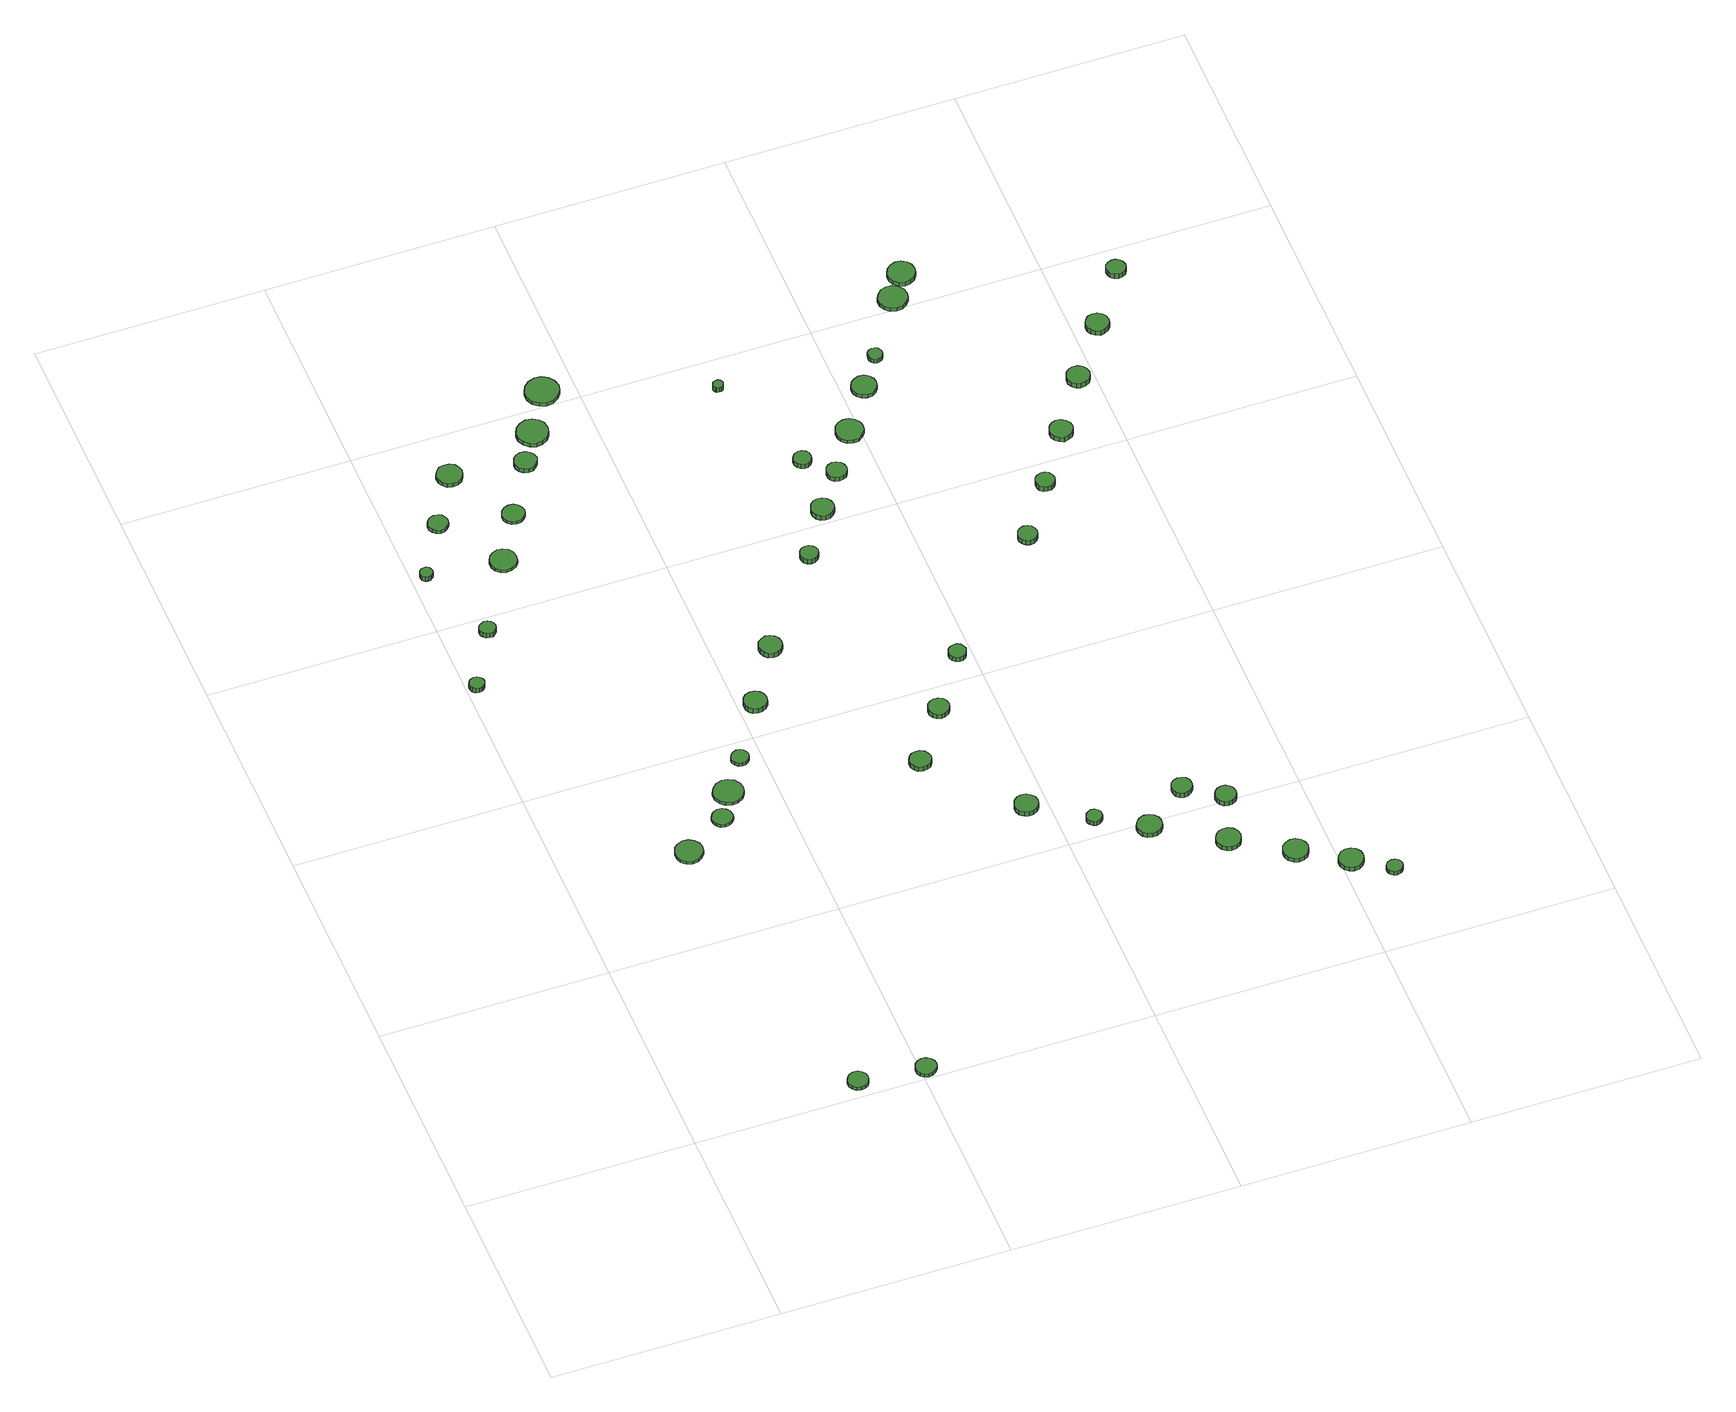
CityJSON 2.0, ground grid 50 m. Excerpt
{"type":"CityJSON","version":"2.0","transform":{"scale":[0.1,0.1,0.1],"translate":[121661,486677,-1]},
"CityObjects":{
"tree1":{"type":"SolitaryVegetationObject","attributes":{"function":"something"},"geometry":[{"type":"MultiSurface","lod":"1","boundaries":[[[0,1,2,3,4,5,6,7,8,9,10,11,12,13,14]],[[15,16,17,18,19,20,21,22,23,24,25,26,27,28,29]],[[0,29,28,1]],[[1,28,27,2]],[[2,27,26,3]],[[3,26,25,4]],[[4,25,24,5]],[[5,24,23,6]],[[6,23,22,7]],[[7,22,21,8]],[[8,21,20,9]],[[9,20,19,10]],[[10,19,18,11]],[[11,18,17,12]],[[12,17,16,13]],[[13,16,15,14]],[[14,15,29,0]]]}]},
"tree2":{"type":"SolitaryVegetationObject","attributes":{"function":"something"},"geometry":[{"type":"MultiSurface","lod":"1","boundaries":[[[30,31,32,33,34,35,36,37,38,39,40,41,42,43,44]],[[45,46,47,48,49,50,51,52,53,54,55,56,57,58,59]],[[30,59,58,31]],[[31,58,57,32]],[[32,57,56,33]],[[33,56,55,34]],[[34,55,54,35]],[[35,54,53,36]],[[36,53,52,37]],[[37,52,51,38]],[[38,51,50,39]],[[39,50,49,40]],[[40,49,48,41]],[[41,48,47,42]],[[42,47,46,43]],[[43,46,45,44]],[[44,45,59,30]]]}]},
"tree3":{"type":"SolitaryVegetationObject","attributes":{"function":"something"},"geometry":[{"type":"MultiSurface","lod":"1","boundaries":[[[60,61,62,63,64,65,66,67,68,69,70,71,72,73,74]],[[75,76,77,78,79,80,81,82,83,84,85,86,87,88,89]],[[60,89,88,61]],[[61,88,87,62]],[[62,87,86,63]],[[63,86,85,64]],[[64,85,84,65]],[[65,84,83,66]],[[66,83,82,67]],[[67,82,81,68]],[[68,81,80,69]],[[69,80,79,70]],[[70,79,78,71]],[[71,78,77,72]],[[72,77,76,73]],[[73,76,75,74]],[[74,75,89,60]]]}]},
"tree4":{"type":"SolitaryVegetationObject","attributes":{"function":"something"},"geometry":[{"type":"MultiSurface","lod":"1","boundaries":[[[90,91,92,93,94,95,96,97,98,99,100,101,102,103,104]],[[105,106,107,108,109,110,111,112,113,114,115,116,117,118,119]],[[90,119,118,91]],[[91,118,117,92]],[[92,117,116,93]],[[93,116,115,94]],[[94,115,114,95]],[[95,114,113,96]],[[96,113,112,97]],[[97,112,111,98]],[[98,111,110,99]],[[99,110,109,100]],[[100,109,108,101]],[[101,108,107,102]],[[102,107,106,103]],[[103,106,105,104]],[[104,105,119,90]]]}]},
"tree5":{"type":"SolitaryVegetationObject","attributes":{"function":"something"},"geometry":[{"type":"MultiSurface","lod":"1","boundaries":[[[120,121,122,123,124,125,126,127,128,129,130,131,132,133,134]],[[135,136,137,138,139,140,141,142,143,144,145,146,147,148,149]],[[120,149,148,121]],[[121,148,147,122]],[[122,147,146,123]],[[123,146,145,124]],[[124,145,144,125]],[[125,144,143,126]],[[126,143,142,127]],[[127,142,141,128]],[[128,141,140,129]],[[129,140,139,130]],[[130,139,138,131]],[[131,138,137,132]],[[132,137,136,133]],[[133,136,135,134]],[[134,135,149,120]]]}]},
"tree6":{"type":"SolitaryVegetationObject","attributes":{"function":"something"},"geometry":[{"type":"MultiSurface","lod":"1","boundaries":[[[150,151,152,153,154,155,156,157,158,159,160,161,162,163,164]],[[165,166,167,168,169,170,171,172,173,174,175,176,177,178,179]],[[150,179,178,151]],[[151,178,177,152]],[[152,177,176,153]],[[153,176,175,154]],[[154,175,174,155]],[[155,174,173,156]],[[156,173,172,157]],[[157,172,171,158]],[[158,171,170,159]],[[159,170,169,160]],[[160,169,168,161]],[[161,168,167,162]],[[162,167,166,163]],[[163,166,165,164]],[[164,165,179,150]]]}]},
"tree7":{"type":"SolitaryVegetationObject","attributes":{"function":"something"},"geometry":[{"type":"MultiSurface","lod":"1","boundaries":[[[180,181,182,183,184,185,186,187,188,189,190,191,192,193,194]],[[195,196,197,198,199,200,201,202,203,204,205,206,207,208,209]],[[180,209,208,181]],[[181,208,207,182]],[[182,207,206,183]],[[183,206,205,184]],[[184,205,204,185]],[[185,204,203,186]],[[186,203,202,187]],[[187,202,201,188]],[[188,201,200,189]],[[189,200,199,190]],[[190,199,198,191]],[[191,198,197,192]],[[192,197,196,193]],[[193,196,195,194]],[[194,195,209,180]]]}]},
"tree8":{"type":"SolitaryVegetationObject","attributes":{"function":"something"},"geometry":[{"type":"MultiSurface","lod":"1","boundaries":[[[210,211,212,213,214,215,216,217,218,219,220,221,222,223,224]],[[225,226,227,228,229,230,231,232,233,234,235,236,237,238,239]],[[210,239,238,211]],[[211,238,237,212]],[[212,237,236,213]],[[213,236,235,214]],[[214,235,234,215]],[[215,234,233,216]],[[216,233,232,217]],[[217,232,231,218]],[[218,231,230,219]],[[219,230,229,220]],[[220,229,228,221]],[[221,228,227,222]],[[222,227,226,223]],[[223,226,225,224]],[[224,225,239,210]]]}]},
"tree9":{"type":"SolitaryVegetationObject","attributes":{"function":"something"},"geometry":[{"type":"MultiSurface","lod":"1","boundaries":[[[240,241,242,243,244,245,246,247,248,249,250,251,252,253,254]],[[255,256,257,258,259,260,261,262,263,264,265,266,267,268,269]],[[240,269,268,241]],[[241,268,267,242]],[[242,267,266,243]],[[243,266,265,244]],[[244,265,264,245]],[[245,264,263,246]],[[246,263,262,247]],[[247,262,261,248]],[[248,261,260,249]],[[249,260,259,250]],[[250,259,258,251]],[[251,258,257,252]],[[252,257,256,253]],[[253,256,255,254]],[[254,255,269,240]]]}]},
"tree10":{"type":"SolitaryVegetationObject","attributes":{"function":"something"},"geometry":[{"type":"MultiSurface","lod":"1","boundaries":[[[270,271,272,273,274,275,276,277,278,279,280,281,282,283,284]],[[285,286,287,288,289,290,291,292,293,294,295,296,297,298,299]],[[270,299,298,271]],[[271,298,297,272]],[[272,297,296,273]],[[273,296,295,274]],[[274,295,294,275]],[[275,294,293,276]],[[276,293,292,277]],[[277,292,291,278]],[[278,291,290,279]],[[279,290,289,280]],[[280,289,288,281]],[[281,288,287,282]],[[282,287,286,283]],[[283,286,285,284]],[[284,285,299,270]]]}]},
"tree11":{"type":"SolitaryVegetationObject","attributes":{"function":"something"},"geometry":[{"type":"MultiSurface","lod":"1","boundaries":[[[300,301,302,303,304,305,306,307,308,309,310,311,312,313,314]],[[315,316,317,318,319,320,321,322,323,324,325,326,327,328,329]],[[300,329,328,301]],[[301,328,327,302]],[[302,327,326,303]],[[303,326,325,304]],[[304,325,324,305]],[[305,324,323,306]],[[306,323,322,307]],[[307,322,321,308]],[[308,321,320,309]],[[309,320,319,310]],[[310,319,318,311]],[[311,318,317,312]],[[312,317,316,313]],[[313,316,315,314]],[[314,315,329,300]]]}]},
"tree12":{"type":"SolitaryVegetationObject","attributes":{"function":"something"},"geometry":[{"type":"MultiSurface","lod":"1","boundaries":[[[330,331,332,333,334,335,336,337,338,339,340,341,342,343,344]],[[345,346,347,348,349,350,351,352,353,354,355,356,357,358,359]],[[330,359,358,331]],[[331,358,357,332]],[[332,357,356,333]],[[333,356,355,334]],[[334,355,354,335]],[[335,354,353,336]],[[336,353,352,337]],[[337,352,351,338]],[[338,351,350,339]],[[339,350,349,340]],[[340,349,348,341]],[[341,348,347,342]],[[342,347,346,343]],[[343,346,345,344]],[[344,345,359,330]]]}]},
"tree13":{"type":"SolitaryVegetationObject","attributes":{"function":"something"},"geometry":[{"type":"MultiSurface","lod":"1","boundaries":[[[360,361,362,363,364,365,366,367,368,369,370,371,372,373,374]],[[375,376,377,378,379,380,381,382,383,384,385,386,387,388,389]],[[360,389,388,361]],[[361,388,387,362]],[[362,387,386,363]],[[363,386,385,364]],[[364,385,384,365]],[[365,384,383,366]],[[366,383,382,367]],[[367,382,381,368]],[[368,381,380,369]],[[369,380,379,370]],[[370,379,378,371]],[[371,378,377,372]],[[372,377,376,373]],[[373,376,375,374]],[[374,375,389,360]]]}]},
"tree14":{"type":"SolitaryVegetationObject","attributes":{"function":"something"},"geometry":[{"type":"MultiSurface","lod":"1","boundaries":[[[390,391,392,393,394,395,396,397,398,399,400,401,402,403,404]],[[405,406,407,408,409,410,411,412,413,414,415,416,417,418,419]],[[390,419,418,391]],[[391,418,417,392]],[[392,417,416,393]],[[393,416,415,394]],[[394,415,414,395]],[[395,414,413,396]],[[396,413,412,397]],[[397,412,411,398]],[[398,411,410,399]],[[399,410,409,400]],[[400,409,408,401]],[[401,408,407,402]],[[402,407,406,403]],[[403,406,405,404]],[[404,405,419,390]]]}]},
"tree15":{"type":"SolitaryVegetationObject","attributes":{"function":"something"},"geometry":[{"type":"MultiSurface","lod":"1","boundaries":[[[420,421,422,423,424,425,426,427,428,429,430,431,432,433,434]],[[435,436,437,438,439,440,441,442,443,444,445,446,447,448,449]],[[420,449,448,421]],[[421,448,447,422]],[[422,447,446,423]],[[423,446,445,424]],[[424,445,444,425]],[[425,444,443,426]],[[426,443,442,427]],[[427,442,441,428]],[[428,441,440,429]],[[429,440,439,430]],[[430,439,438,431]],[[431,438,437,432]],[[432,437,436,433]],[[433,436,435,434]],[[434,435,449,420]]]}]},
"tree16":{"type":"SolitaryVegetationObject","attributes":{"function":"something"},"geometry":[{"type":"MultiSurface","lod":"1","boundaries":[[[450,451,452,453,454,455,456,457,458,459,460,461,462,463,464]],[[465,466,467,468,469,470,471,472,473,474,475,476,477,478,479]],[[450,479,478,451]],[[451,478,477,452]],[[452,477,476,453]],[[453,476,475,454]],[[454,475,474,455]],[[455,474,473,456]],[[456,473,472,457]],[[457,472,471,458]],[[458,471,470,459]],[[459,470,469,460]],[[460,469,468,461]],[[461,468,467,462]],[[462,467,466,463]],[[463,466,465,464]],[[464,465,479,450]]]}]},
"tree17":{"type":"SolitaryVegetationObject","attributes":{"function":"something"},"geometry":[{"type":"MultiSurface","lod":"1","boundaries":[[[480,481,482,483,484,485,486,487,488,489,490,491,492,493,494]],[[495,496,497,498,499,500,501,502,503,504,505,506,507,508,509]],[[480,509,508,481]],[[481,508,507,482]],[[482,507,506,483]],[[483,506,505,484]],[[484,505,504,485]],[[485,504,503,486]],[[486,503,502,487]],[[487,502,501,488]],[[488,501,500,489]],[[489,500,499,490]],[[490,499,498,491]],[[491,498,497,492]],[[492,497,496,493]],[[493,496,495,494]],[[494,495,509,480]]]}]},
"tree18":{"type":"SolitaryVegetationObject","attributes":{"function":"something"},"geometry":[{"type":"MultiSurface","lod":"1","boundaries":[[[510,511,512,513,514,515,516,517,518,519,520,521,522,523,524]],[[525,526,527,528,529,530,531,532,533,534,535,536,537,538,539]],[[510,539,538,511]],[[511,538,537,512]],[[512,537,536,513]],[[513,536,535,514]],[[514,535,534,515]],[[515,534,533,516]],[[516,533,532,517]],[[517,532,531,518]],[[518,531,530,519]],[[519,530,529,520]],[[520,529,528,521]],[[521,528,527,522]],[[522,527,526,523]],[[523,526,525,524]],[[524,525,539,510]]]}]},
"tree19":{"type":"SolitaryVegetationObject","attributes":{"function":"something"},"geometry":[{"type":"MultiSurface","lod":"1","boundaries":[[[540,541,542,543,544,545,546,547,548,549,550,551,552,553,554]],[[555,556,557,558,559,560,561,562,563,564,565,566,567,568,569]],[[540,569,568,541]],[[541,568,567,542]],[[542,567,566,543]],[[543,566,565,544]],[[544,565,564,545]],[[545,564,563,546]],[[546,563,562,547]],[[547,562,561,548]],[[548,561,560,549]],[[549,560,559,550]],[[550,559,558,551]],[[551,558,557,552]],[[552,557,556,553]],[[553,556,555,554]],[[554,555,569,540]]]}]},
"tree20":{"type":"SolitaryVegetationObject","attributes":{"function":"something"},"geometry":[{"type":"MultiSurface","lod":"1","boundaries":[[[570,571,572,573,574,575,576,577,578,579,580,581,582,583,584]],[[585,586,587,588,589,590,591,592,593,594,595,596,597,598,599]],[[570,599,598,571]],[[571,598,597,572]],[[572,597,596,573]],[[573,596,595,574]],[[574,595,594,575]],[[575,594,593,576]],[[576,593,592,577]],[[577,592,591,578]],[[578,591,590,579]],[[579,590,589,580]],[[580,589,588,581]],[[581,588,587,582]],[[582,587,586,583]],[[583,586,585,584]],[[584,585,599,570]]]}]},
"tree21":{"type":"SolitaryVegetationObject","attributes":{"function":"something"},"geometry":[{"type":"MultiSurface","lod":"1","boundaries":[[[600,601,602,603,604,605,606,607,608,609,610,611,612,613,614]],[[615,616,617,618,619,620,621,622,623,624,625,626,627,628,629]],[[600,629,628,601]],[[601,628,627,602]],[[602,627,626,603]],[[603,626,625,604]],[[604,625,624,605]],[[605,624,623,606]],[[606,623,622,607]],[[607,622,621,608]],[[608,621,620,609]],[[609,620,619,610]],[[610,619,618,611]],[[611,618,617,612]],[[612,617,616,613]],[[613,616,615,614]],[[614,615,629,600]]]}]},
"tree22":{"type":"SolitaryVegetationObject","attributes":{"function":"something"},"geometry":[{"type":"MultiSurface","lod":"1","boundaries":[[[630,631,632,633,634,635,636,637,638,639,640,641,642,643,644]],[[645,646,647,648,649,650,651,652,653,654,655,656,657,658,659]],[[630,659,658,631]],[[631,658,657,632]],[[632,657,656,633]],[[633,656,655,634]],[[634,655,654,635]],[[635,654,653,636]],[[636,653,652,637]],[[637,652,651,638]],[[638,651,650,639]],[[639,650,649,640]],[[640,649,648,641]],[[641,648,647,642]],[[642,647,646,643]],[[643,646,645,644]],[[644,645,659,630]]]}]},
"tree23":{"type":"SolitaryVegetationObject","attributes":{"function":"something"},"geometry":[{"type":"MultiSurface","lod":"1","boundaries":[[[660,661,662,663,664,665,666,667,668,669,670,671,672,673,674]],[[675,676,677,678,679,680,681,682,683,684,685,686,687,688,689]],[[660,689,688,661]],[[661,688,687,662]],[[662,687,686,663]],[[663,686,685,664]],[[664,685,684,665]],[[665,684,683,666]],[[666,683,682,667]],[[667,682,681,668]],[[668,681,680,669]],[[669,680,679,670]],[[670,679,678,671]],[[671,678,677,672]],[[672,677,676,673]],[[673,676,675,674]],[[674,675,689,660]]]}]},
"tree24":{"type":"SolitaryVegetationObject","attributes":{"function":"something"},"geometry":[{"type":"MultiSurface","lod":"1","boundaries":[[[690,691,692,693,694,695,696,697,698,699,700,701,702,703,704]],[[705,706,707,708,709,710,711,712,713,714,715,716,717,718,719]],[[690,719,718,691]],[[691,718,717,692]],[[692,717,716,693]],[[693,716,715,694]],[[694,715,714,695]],[[695,714,713,696]],[[696,713,712,697]],[[697,712,711,698]],[[698,711,710,699]],[[699,710,709,700]],[[700,709,708,701]],[[701,708,707,702]],[[702,707,706,703]],[[703,706,705,704]],[[704,705,719,690]]]}]},
"tree25":{"type":"SolitaryVegetationObject","attributes":{"function":"something"},"geometry":[{"type":"MultiSurface","lod":"1","boundaries":[[[720,721,722,723,724,725,726,727,728,729,730,731,732,733,734]],[[735,736,737,738,739,740,741,742,743,744,745,746,747,748,749]],[[720,749,748,721]],[[721,748,747,722]],[[722,747,746,723]],[[723,746,745,724]],[[724,745,744,725]],[[725,744,743,726]],[[726,743,742,727]],[[727,742,741,728]],[[728,741,740,729]],[[729,740,739,730]],[[730,739,738,731]],[[731,738,737,732]],[[732,737,736,733]],[[733,736,735,734]],[[734,735,749,720]]]}]},
"tree26":{"type":"SolitaryVegetationObject","attributes":{"function":"something"},"geometry":[{"type":"MultiSurface","lod":"1","boundaries":[[[750,751,752,753,754,755,756,757,758,759,760,761,762,763,764]],[[765,766,767,768,769,770,771,772,773,774,775,776,777,778,779]],[[750,779,778,751]],[[751,778,777,752]],[[752,777,776,753]],[[753,776,775,754]],[[754,775,774,755]],[[755,774,773,756]],[[756,773,772,757]],[[757,772,771,758]],[[758,771,770,759]],[[759,770,769,760]],[[760,769,768,761]],[[761,768,767,762]],[[762,767,766,763]],[[763,766,765,764]],[[764,765,779,750]]]}]},
"tree27":{"type":"SolitaryVegetationObject","attributes":{"function":"something"},"geometry":[{"type":"MultiSurface","lod":"1","boundaries":[[[780,781,782,783,784,785,786,787,788,789,790,791,792,793,794]],[[795,796,797,798,799,800,801,802,803,804,805,806,807,808,809]],[[780,809,808,781]],[[781,808,807,782]],[[782,807,806,783]],[[783,806,805,784]],[[784,805,804,785]],[[785,804,803,786]],[[786,803,802,787]],[[787,802,801,788]],[[788,801,800,789]],[[789,800,799,790]],[[790,799,798,791]],[[791,798,797,792]],[[792,797,796,793]],[[793,796,795,794]],[[794,795,809,780]]]}]},
"tree28":{"type":"SolitaryVegetationObject","attributes":{"function":"something"},"geometry":[{"type":"MultiSurface","lod":"1","boundaries":[[[810,811,812,813,814,815,816,817,818,819,820,821,822,823,824]],[[825,826,827,828,829,830,831,832,833,834,835,836,837,838,839]],[[810,839,838,811]],[[811,838,837,812]],[[812,837,836,813]],[[813,836,835,814]],[[814,835,834,815]],[[815,834,833,816]],[[816,833,832,817]],[[817,832,831,818]],[[818,831,830,819]],[[819,830,829,820]],[[820,829,828,821]],[[821,828,827,822]],[[822,827,826,823]],[[823,826,825,824]],[[824,825,839,810]]]}]},
"tree29":{"type":"SolitaryVegetationObject","attributes":{"function":"something"},"geometry":[{"type":"MultiSurface","lod":"1","boundaries":[[[840,841,842,843,844,845,846,847,848,849,850,851,852,853,854]],[[855,856,857,858,859,860,861,862,863,864,865,866,867,868,869]],[[840,869,868,841]],[[841,868,867,842]],[[842,867,866,843]],[[843,866,865,844]],[[844,865,864,845]],[[845,864,863,846]],[[846,863,862,847]],[[847,862,861,848]],[[848,861,860,849]],[[849,860,859,850]],[[850,859,858,851]],[[851,858,857,852]],[[852,857,856,853]],[[853,856,855,854]],[[854,855,869,840]]]}]},
"tree30":{"type":"SolitaryVegetationObject","attributes":{"function":"something"},"geometry":[{"type":"MultiSurface","lod":"1","boundaries":[[[870,871,872,873,874,875,876,877,878,879,880,881,882,883,884]],[[885,886,887,888,889,890,891,892,893,894,895,896,897,898,899]],[[870,899,898,871]],[[871,898,897,872]],[[872,897,896,873]],[[873,896,895,874]],[[874,895,894,875]],[[875,894,893,876]],[[876,893,892,877]],[[877,892,891,878]],[[878,891,890,879]],[[879,890,889,880]],[[880,889,888,881]],[[881,888,887,882]],[[882,887,886,883]],[[883,886,885,884]],[[884,885,899,870]]]}]},
"tree31":{"type":"SolitaryVegetationObject","attributes":{"function":"something"},"geometry":[{"type":"MultiSurface","lod":"1","boundaries":[[[900,901,902,903,904,905,906,907,908,909,910,911,912,913,914]],[[915,916,917,918,919,920,921,922,923,924,925,926,927,928,929]],[[900,929,928,901]],[[901,928,927,902]],[[902,927,926,903]],[[903,926,925,904]],[[904,925,924,905]],[[905,924,923,906]],[[906,923,922,907]],[[907,922,921,908]],[[908,921,920,909]],[[909,920,919,910]],[[910,919,918,911]],[[911,918,917,912]],[[912,917,916,913]],[[913,916,915,914]],[[914,915,929,900]]]}]},
"tree32":{"type":"SolitaryVegetationObject","attributes":{"function":"something"},"geometry":[{"type":"MultiSurface","lod":"1","boundaries":[[[930,931,932,933,934,935,936,937,938,939,940,941,942,943,944]],[[945,946,947,948,949,950,951,952,953,954,955,956,957,958,959]],[[930,959,958,931]],[[931,958,957,932]],[[932,957,956,933]],[[933,956,955,934]],[[934,955,954,935]],[[935,954,953,936]],[[936,953,952,937]],[[937,952,951,938]],[[938,951,950,939]],[[939,950,949,940]],[[940,949,948,941]],[[941,948,947,942]],[[942,947,946,943]],[[943,946,945,944]],[[944,945,959,930]]]}]},
"tree33":{"type":"SolitaryVegetationObject","attributes":{"function":"something"},"geometry":[{"type":"MultiSurface","lod":"1","boundaries":[[[960,961,962,963,964,965,966,967,968,969,970,971,972,973,974]],[[975,976,977,978,979,980,981,982,983,984,985,986,987,988,989]],[[960,989,988,961]],[[961,988,987,962]],[[962,987,986,963]],[[963,986,985,964]],[[964,985,984,965]],[[965,984,983,966]],[[966,983,982,967]],[[967,982,981,968]],[[968,981,980,969]],[[969,980,979,970]],[[970,979,978,971]],[[971,978,977,972]],[[972,977,976,973]],[[973,976,975,974]],[[974,975,989,960]]]}]},
"tree34":{"type":"SolitaryVegetationObject","attributes":{"function":"something"},"geometry":[{"type":"MultiSurface","lod":"1","boundaries":[[[990,991,992,993,994,995,996,997,998,999,1000,1001,1002,1003,1004]],[[1005,1006,1007,1008,1009,1010,1011,1012,1013,1014,1015,1016,1017,1018,1019]],[[990,1019,1018,991]],[[991,1018,1017,992]],[[992,1017,1016,993]],[[993,1016,1015,994]],[[994,1015,1014,995]],[[995,1014,1013,996]],[[996,1013,1012,997]],[[997,1012,1011,998]],[[998,1011,1010,999]],[[999,1010,1009,1000]],[[1000,1009,1008,1001]],[[1001,1008,1007,1002]],[[1002,1007,1006,1003]],[[1003,1006,1005,1004]],[[1004,1005,1019,990]]]}]},
"tree35":{"type":"SolitaryVegetationObject","attributes":{"function":"something"},"geometry":[{"type":"MultiSurface","lod":"1","boundaries":[[[1020,1021,1022,1023,1024,1025,1026,1027,1028,1029,1030,1031,1032,1033,1034]],[[1035,1036,1037,1038,1039,1040,1041,1042,1043,1044,1045,1046,1047,1048,1049]],[[1020,1049,1048,1021]],[[1021,1048,1047,1022]],[[1022,1047,1046,1023]],[[1023,1046,1045,1024]],[[1024,1045,1044,1025]],[[1025,1044,1043,1026]],[[1026,1043,1042,1027]],[[1027,1042,1041,1028]],[[1028,1041,1040,1029]],[[1029,1040,1039,1030]],[[1030,1039,1038,1031]],[[1031,1038,1037,1032]],[[1032,1037,1036,1033]],[[1033,1036,1035,1034]],[[1034,1035,1049,1020]]]}]},
"tree36":{"type":"SolitaryVegetationObject","attributes":{"function":"something"},"geometry":[{"type":"MultiSurface","lod":"1","boundaries":[[[1050,1051,1052,1053,1054,1055,1056,1057,1058,1059,1060,1061,1062,1063,1064]],[[1065,1066,1067,1068,1069,1070,1071,1072,1073,1074,1075,1076,1077,1078,1079]],[[1050,1079,1078,1051]],[[1051,1078,1077,1052]],[[1052,1077,1076,1053]],[[1053,1076,1075,1054]],[[1054,1075,1074,1055]],[[1055,1074,1073,1056]],[[1056,1073,1072,1057]],[[1057,1072,1071,1058]],[[1058,1071,1070,1059]],[[1059,1070,1069,1060]],[[1060,1069,1068,1061]],[[1061,1068,1067,1062]],[[1062,1067,1066,1063]],[[1063,1066,1065,1064]],[[1064,1065,1079,1050]]]}]},
"tree37":{"type":"SolitaryVegetationObject","attributes":{"function":"something"},"geometry":[{"type":"MultiSurface","lod":"1","boundaries":[[[1080,1081,1082,1083,1084,1085,1086,1087,1088,1089,1090,1091,1092,1093,1094]],[[1095,1096,1097,1098,1099,1100,1101,1102,1103,1104,1105,1106,1107,1108,1109]],[[1080,1109,1108,1081]],[[1081,1108,1107,1082]],[[1082,1107,1106,1083]],[[1083,1106,1105,1084]],[[1084,1105,1104,1085]],[[1085,1104,1103,1086]],[[1086,1103,1102,1087]],[[1087,1102,1101,1088]],[[1088,1101,1100,1089]],[[1089,1100,1099,1090]],[[1090,1099,1098,1091]],[[1091,1098,1097,1092]],[[1092,1097,1096,1093]],[[1093,1096,1095,1094]],[[1094,1095,1109,1080]]]}]},
"tree38":{"type":"SolitaryVegetationObject","attributes":{"function":"something"},"geometry":[{"type":"MultiSurface","lod":"1","boundaries":[[[1110,1111,1112,1113,1114,1115,1116,1117,1118,1119,1120,1121,1122,1123,1124]],[[1125,1126,1127,1128,1129,1130,1131,1132,1133,1134,1135,1136,1137,1138,1139]],[[1110,1139,1138,1111]],[[1111,1138,1137,1112]],[[1112,1137,1136,1113]],[[1113,1136,1135,1114]],[[1114,1135,1134,1115]],[[1115,1134,1133,1116]],[[1116,1133,1132,1117]],[[1117,1132,1131,1118]],[[1118,1131,1130,1119]],[[1119,1130,1129,1120]],[[1120,1129,1128,1121]],[[1121,1128,1127,1122]],[[1122,1127,1126,1123]],[[1123,1126,1125,1124]],[[1124,1125,1139,1110]]]}]},
"tree39":{"type":"SolitaryVegetationObject","attributes":{"function":"something"},"geometry":[{"type":"MultiSurface","lod":"1","boundaries":[[[1140,1141,1142,1143,1144,1145,1146,1147,1148,1149,1150,1151,1152,1153,1154]],[[1155,1156,1157,1158,1159,1160,1161,1162,1163,1164,1165,1166,1167,1168,1169]],[[1140,1169,1168,1141]],[[1141,1168,1167,1142]],[[1142,1167,1166,1143]],[[1143,1166,1165,1144]],[[1144,1165,1164,1145]],[[1145,1164,1163,1146]],[[1146,1163,1162,1147]],[[1147,1162,1161,1148]],[[1148,1161,1160,1149]],[[1149,1160,1159,1150]],[[1150,1159,1158,1151]],[[1151,1158,1157,1152]],[[1152,1157,1156,1153]],[[1153,1156,1155,1154]],[[1154,1155,1169,1140]]]}]},
"tree40":{"type":"SolitaryVegetationObject","attributes":{"function":"something"},"geometry":[{"type":"MultiSurface","lod":"1","boundaries":[[[1170,1171,1172,1173,1174,1175,1176,1177,1178,1179,1180,1181,1182,1183,1184]],[[1185,1186,1187,1188,1189,1190,1191,1192,1193,1194,1195,1196,1197,1198,1199]],[[1170,1199,1198,1171]],[[1171,1198,1197,1172]],[[1172,1197,1196,1173]],[[1173,1196,1195,1174]],[[1174,1195,1194,1175]],[[1175,1194,1193,1176]],[[1176,1193,1192,1177]],[[1177,1192,1191,1178]],[[1178,1191,1190,1179]],[[1179,1190,1189,1180]],[[1180,1189,1188,1181]],[[1181,1188,1187,1182]],[[1182,1187,1186,1183]],[[1183,1186,1185,1184]],[[1184,1185,1199,1170]]]}]},
"tree41":{"type":"SolitaryVegetationObject","attributes":{"function":"something"},"geometry":[{"type":"MultiSurface","lod":"1","boundaries":[[[1200,1201,1202,1203,1204,1205,1206,1207,1208,1209,1210,1211,1212,1213,1214]],[[1215,1216,1217,1218,1219,1220,1221,1222,1223,1224,1225,1226,1227,1228,1229]],[[1200,1229,1228,1201]],[[1201,1228,1227,1202]],[[1202,1227,1226,1203]],[[1203,1226,1225,1204]],[[1204,1225,1224,1205]],[[1205,1224,1223,1206]],[[1206,1223,1222,1207]],[[1207,1222,1221,1208]],[[1208,1221,1220,1209]],[[1209,1220,1219,1210]],[[1210,1219,1218,1211]],[[1211,1218,1217,1212]],[[1212,1217,1216,1213]],[[1213,1216,1215,1214]],[[1214,1215,1229,1200]]]}]},
"tree42":{"type":"SolitaryVegetationObject","attributes":{"function":"something"},"geometry":[{"type":"MultiSurface","lod":"1","boundaries":[[[1230,1231,1232,1233,1234,1235,1236,1237,1238,1239,1240,1241,1242,1243,1244]],[[1245,1246,1247,1248,1249,1250,1251,1252,1253,1254,1255,1256,1257,1258,1259]],[[1230,1259,1258,1231]],[[1231,1258,1257,1232]],[[1232,1257,1256,1233]],[[1233,1256,1255,1234]],[[1234,1255,1254,1235]],[[1235,1254,1253,1236]],[[1236,1253,1252,1237]],[[1237,1252,1251,1238]],[[1238,1251,1250,1239]],[[1239,1250,1249,1240]],[[1240,1249,1248,1241]],[[1241,1248,1247,1242]],[[1242,1247,1246,1243]],[[1243,1246,1245,1244]],[[1244,1245,1259,1230]]]}]},
"tree43":{"type":"SolitaryVegetationObject","attributes":{"function":"something"},"geometry":[{"type":"MultiSurface","lod":"1","boundaries":[[[1260,1261,1262,1263,1264,1265,1266,1267,1268,1269,1270,1271,1272,1273,1274]],[[1275,1276,1277,1278,1279,1280,1281,1282,1283,1284,1285,1286,1287,1288,1289]],[[1260,1289,1288,1261]],[[1261,1288,1287,1262]],[[1262,1287,1286,1263]],[[1263,1286,1285,1264]],[[1264,1285,1284,1265]],[[1265,1284,1283,1266]],[[1266,1283,1282,1267]],[[1267,1282,1281,1268]],[[1268,1281,1280,1269]],[[1269,1280,1279,1270]],[[1270,1279,1278,1271]],[[1271,1278,1277,1272]],[[1272,1277,1276,1273]],[[1273,1276,1275,1274]],[[1274,1275,1289,1260]]]}]},
"tree44":{"type":"SolitaryVegetationObject","attributes":{"function":"something"},"geometry":[{"type":"MultiSurface","lod":"1","boundaries":[[[1290,1291,1292,1293,1294,1295,1296,1297,1298,1299,1300,1301,1302,1303,1304]],[[1305,1306,1307,1308,1309,1310,1311,1312,1313,1314,1315,1316,1317,1318,1319]],[[1290,1319,1318,1291]],[[1291,1318,1317,1292]],[[1292,1317,1316,1293]],[[1293,1316,1315,1294]],[[1294,1315,1314,1295]],[[1295,1314,1313,1296]],[[1296,1313,1312,1297]],[[1297,1312,1311,1298]],[[1298,1311,1310,1299]],[[1299,1310,1309,1300]],[[1300,1309,1308,1301]],[[1301,1308,1307,1302]],[[1302,1307,1306,1303]],[[1303,1306,1305,1304]],[[1304,1305,1319,1290]]]}]},
"tree45":{"type":"SolitaryVegetationObject","attributes":{"function":"something"},"geometry":[{"type":"MultiSurface","lod":"1","boundaries":[[[1320,1321,1322,1323,1324,1325,1326,1327,1328,1329,1330,1331,1332,1333,1334]],[[1335,1336,1337,1338,1339,1340,1341,1342,1343,1344,1345,1346,1347,1348,1349]],[[1320,1349,1348,1321]],[[1321,1348,1347,1322]],[[1322,1347,1346,1323]],[[1323,1346,1345,1324]],[[1324,1345,1344,1325]],[[1325,1344,1343,1326]],[[1326,1343,1342,1327]],[[1327,1342,1341,1328]],[[1328,1341,1340,1329]],[[1329,1340,1339,1330]],[[1330,1339,1338,1331]],[[1331,1338,1337,1332]],[[1332,1337,1336,1333]],[[1333,1336,1335,1334]],[[1334,1335,1349,1320]]]}]},
"tree46":{"type":"SolitaryVegetationObject","attributes":{"function":"something"},"geometry":[{"type":"MultiSurface","lod":"1","boundaries":[[[1350,1351,1352,1353,1354,1355,1356,1357,1358,1359,1360,1361,1362,1363,1364]],[[1365,1366,1367,1368,1369,1370,1371,1372,1373,1374,1375,1376,1377,1378,1379]],[[1350,1379,1378,1351]],[[1351,1378,1377,1352]],[[1352,1377,1376,1353]],[[1353,1376,1375,1354]],[[1354,1375,1374,1355]],[[1355,1374,1373,1356]],[[1356,1373,1372,1357]],[[1357,1372,1371,1358]],[[1358,1371,1370,1359]],[[1359,1370,1369,1360]],[[1360,1369,1368,1361]],[[1361,1368,1367,1362]],[[1362,1367,1366,1363]],[[1363,1366,1365,1364]],[[1364,1365,1379,1350]]]}]}
},
"vertices":[
[391,39,17],[389,48,17],[384,55,17],[376,60,17],[367,61,17],[358,58,17],[351,52,17],[347,43,17],[347,34,17],[351,26,17],[358,19,17],[367,17,17],[376,18,17],[384,22,17],[389,30,17],[389,30,8],[384,22,8],[376,18,8],[367,17,8],[358,19,8],[351,26,8],[347,34,8],[347,43,8],[351,52,8],[358,58,8],[367,61,8],[376,60,8],[384,55,8],[389,48,8],[391,39,8],
[38,1324,24],[36,1331,24],[32,1336,24],[26,1339,24],[20,1340,24],[13,1338,24],[8,1334,24],[5,1327,24],[5,1321,24],[8,1315,24],[13,1310,24],[20,1308,24],[26,1309,24],[32,1312,24],[36,1317,24],[36,1317,11],[32,1312,11],[26,1309,11],[20,1308,11],[13,1310,11],[8,1315,11],[5,1321,11],[5,1327,11],[8,1334,11],[13,1338,11],[20,1340,11],[26,1339,11],[32,1336,11],[36,1331,11],[38,1324,11],
[296,747,17],[294,759,17],[286,769,17],[275,776,17],[263,777,17],[251,773,17],[242,765,17],[237,753,17],[237,741,17],[242,729,17],[251,721,17],[263,717,17],[275,718,17],[286,725,17],[294,735,17],[294,735,9],[286,725,9],[275,718,9],[263,717,9],[251,721,9],[242,729,9],[237,741,9],[237,753,9],[242,765,9],[251,773,9],[263,777,9],[275,776,9],[286,769,9],[294,759,9],[296,747,9],
[534,24,17],[532,34,17],[526,41,17],[518,46,17],[509,47,17],[500,44,17],[493,38,17],[489,29,17],[489,20,17],[493,11,17],[500,5,17],[509,2,17],[518,3,17],[526,8,17],[532,15,17],[532,15,8],[526,8,8],[518,3,8],[509,2,8],[500,5,8],[493,11,8],[489,20,8],[489,29,8],[493,38,8],[500,44,8],[509,47,8],[518,46,8],[526,41,8],[532,34,8],[534,24,8],
[46,1648,20],[45,1653,20],[42,1658,20],[37,1661,20],[31,1661,20],[26,1660,20],[21,1656,20],[19,1651,20],[19,1645,20],[21,1640,20],[26,1636,20],[31,1634,20],[37,1635,20],[42,1638,20],[45,1642,20],[45,1642,7],[42,1638,7],[37,1635,7],[31,1634,7],[26,1636,7],[21,1640,7],[19,1645,7],[19,1651,7],[21,1656,7],[26,1660,7],[31,1661,7],[37,1661,7],[42,1658,7],[45,1653,7],[46,1648,7],
[112,1458,25],[111,1465,25],[106,1471,25],[100,1475,25],[93,1476,25],[86,1473,25],[80,1469,25],[77,1462,25],[77,1454,25],[80,1448,25],[86,1443,25],[93,1441,25],[100,1441,25],[106,1445,25],[111,1451,25],[111,1451,12],[106,1445,12],[100,1441,12],[93,1441,12],[86,1443,12],[80,1448,12],[77,1454,12],[77,1462,12],[80,1469,12],[86,1473,12],[93,1476,12],[100,1475,12],[106,1471,12],[111,1465,12],[112,1458,12],
[386,812,15],[384,821,15],[378,829,15],[370,834,15],[361,835,15],[352,832,15],[345,825,15],[341,817,15],[341,807,15],[345,799,15],[352,792,15],[361,790,15],[370,791,15],[378,795,15],[384,803,15],[384,803,8],[378,795,8],[370,791,8],[361,790,8],[352,792,8],[345,799,8],[341,807,8],[341,817,8],[345,825,8],[352,832,8],[361,835,8],[370,834,8],[378,829,8],[384,821,8],[386,812,8],
[125,1770,17],[123,1778,17],[118,1786,17],[110,1790,17],[101,1791,17],[92,1788,17],[86,1782,17],[82,1774,17],[82,1765,17],[86,1757,17],[92,1751,17],[101,1748,17],[110,1749,17],[118,1754,17],[123,1761,17],[123,1761,7],[118,1754,7],[110,1749,7],[101,1748,7],[92,1751,7],[86,1757,7],[82,1765,7],[82,1774,7],[86,1782,7],[92,1788,7],[101,1791,7],[110,1790,7],[118,1786,7],[123,1778,7],[125,1770,7],
[431,873,16],[429,886,16],[421,897,16],[409,904,16],[396,905,16],[383,901,16],[373,892,16],[367,880,16],[367,866,16],[373,854,16],[383,845,16],[396,841,16],[409,842,16],[421,849,16],[429,860,16],[429,860,8],[421,849,8],[409,842,8],[396,841,8],[383,845,8],[373,854,8],[367,866,8],[367,880,8],[373,892,8],[383,901,8],[396,905,8],[409,904,8],[421,897,8],[429,886,8],[431,873,8],
[221,1629,16],[219,1641,16],[212,1651,16],[201,1657,16],[189,1658,16],[178,1654,16],[169,1646,16],[164,1635,16],[164,1623,16],[169,1612,16],[178,1604,16],[189,1600,16],[201,1601,16],[212,1607,16],[219,1617,16],[219,1617,8],[212,1607,8],[201,1601,8],[189,1600,8],[178,1604,8],[169,1612,8],[164,1623,8],[164,1635,8],[169,1646,8],[178,1654,8],[189,1658,8],[201,1657,8],[212,1651,8],[219,1641,8],[221,1629,8],
[200,1887,16],[197,1898,16],[191,1908,16],[181,1913,16],[169,1914,16],[158,1911,16],[150,1903,16],[145,1893,16],[145,1881,16],[150,1871,16],[158,1863,16],[169,1860,16],[181,1861,16],[191,1867,16],[197,1876,16],[197,1876,6],[191,1867,6],[181,1861,6],[169,1860,6],[158,1863,6],[150,1871,6],[145,1881,6],[145,1893,6],[150,1903,6],[158,1911,6],[169,1914,6],[181,1913,6],[191,1908,6],[197,1898,6],[200,1887,6],
[473,953,17],[471,961,17],[467,967,17],[460,971,17],[452,972,17],[445,969,17],[439,964,17],[435,957,17],[435,949,17],[439,942,17],[445,936,17],[452,934,17],[460,935,17],[467,939,17],[471,945,17],[471,945,8],[467,939,8],[460,935,8],[452,934,8],[445,936,8],[439,942,8],[435,949,8],[435,957,8],[439,964,8],[445,969,8],[452,972,8],[460,971,8],[467,967,8],[471,961,8],[473,953,8],
[282,1742,15],[279,1752,15],[273,1760,15],[265,1765,15],[255,1766,15],[245,1763,15],[237,1756,15],[233,1747,15],[233,1737,15],[237,1728,15],[245,1721,15],[255,1718,15],[265,1719,15],[273,1724,15],[279,1732,15],[279,1732,7],[273,1724,7],[265,1719,7],[255,1718,7],[245,1721,7],[237,1728,7],[233,1737,7],[233,1747,7],[237,1756,7],[245,1763,7],[255,1766,7],[265,1765,7],[273,1760,7],[279,1752,7],[282,1742,7],
[561,1084,21],[559,1094,21],[553,1102,21],[544,1107,21],[533,1108,21],[523,1105,21],[516,1098,21],[512,1089,21],[512,1078,21],[516,1069,21],[523,1062,21],[533,1059,21],[544,1060,21],[553,1065,21],[559,1073,21],[559,1073,8],[553,1065,8],[544,1060,8],[533,1059,8],[523,1062,8],[516,1069,8],[512,1078,8],[512,1089,8],[516,1098,8],[523,1105,8],[533,1108,8],[544,1107,8],[553,1102,8],[559,1094,8],[561,1084,8],
[355,1867,17],[352,1877,17],[346,1885,17],[338,1890,17],[328,1891,17],[318,1888,17],[310,1882,17],[306,1872,17],[306,1862,17],[310,1853,17],[318,1846,17],[328,1843,17],[338,1844,17],[346,1849,17],[352,1857,17],[352,1857,6],[346,1849,6],[338,1844,6],[328,1843,6],[318,1846,6],[310,1853,6],[306,1862,6],[306,1872,6],[310,1882,6],[318,1888,6],[328,1891,6],[338,1890,6],[346,1885,6],[352,1877,6],[355,1867,6],
[405,1937,17],[402,1951,17],[394,1962,17],[382,1969,17],[368,1971,17],[355,1966,17],[344,1957,17],[338,1944,17],[338,1930,17],[344,1917,17],[355,1908,17],[368,1903,17],[382,1905,17],[394,1912,17],[402,1923,17],[402,1923,6],[394,1912,6],[382,1905,6],[368,1903,6],[355,1908,6],[344,1917,6],[338,1930,6],[338,1944,6],[344,1957,6],[355,1966,6],[368,1971,6],[382,1969,6],[394,1962,6],[402,1951,6],[405,1937,6],
[641,1210,28],[639,1220,28],[633,1228,28],[624,1234,28],[614,1235,28],[604,1231,28],[596,1225,28],[592,1215,28],[592,1205,28],[596,1195,28],[604,1188,28],[614,1185,28],[624,1186,28],[633,1191,28],[639,1200,28],[639,1200,15],[633,1191,15],[624,1186,15],[614,1185,15],[604,1188,15],[596,1195,15],[592,1205,15],[592,1215,15],[596,1225,15],[604,1231,15],[614,1235,15],[624,1234,15],[633,1228,15],[639,1220,15],[641,1210,15],
[819,816,19],[816,825,19],[811,833,19],[802,838,19],[793,839,19],[783,836,19],[776,830,19],[772,821,19],[772,811,19],[776,802,19],[783,796,19],[793,793,19],[802,794,19],[811,798,19],[816,806,19],[816,806,7],[811,798,7],[802,794,7],[793,793,7],[783,796,7],[776,802,7],[772,811,7],[772,821,7],[776,830,7],[783,836,7],[793,839,7],[802,838,7],[811,833,7],[816,825,7],[819,816,7],
[467,2038,15],[463,2053,15],[454,2065,15],[441,2073,15],[426,2074,15],[412,2069,15],[400,2059,15],[394,2045,15],[394,2030,15],[400,2016,15],[412,2006,15],[426,2001,15],[441,2003,15],[454,2011,15],[463,2023,15],[463,2023,6],[454,2011,6],[441,2003,6],[426,2001,6],[412,2006,6],[400,2016,6],[394,2030,6],[394,2045,6],[400,2059,6],[412,2069,6],[426,2074,6],[441,2073,6],[454,2065,6],[463,2053,6],[467,2038,6],
[980,627,19],[978,637,19],[971,645,19],[962,651,19],[952,652,19],[942,649,19],[934,642,19],[930,632,19],[930,622,19],[934,612,19],[942,605,19],[952,602,19],[962,603,19],[971,608,19],[978,616,19],[978,616,7],[971,608,7],[962,603,7],[952,602,7],[942,605,7],[934,612,7],[930,622,7],[930,632,7],[934,642,7],[942,649,7],[952,652,7],[962,651,7],[971,645,7],[978,637,7],[980,627,7],
[903,938,20],[901,947,20],[896,955,20],[887,959,20],[878,960,20],[869,957,20],[862,951,20],[858,942,20],[858,933,20],[862,924,20],[869,918,20],[878,915,20],[887,916,20],[896,921,20],[901,928,20],[901,928,7],[896,921,7],[887,916,7],[878,915,7],[869,918,7],[862,924,7],[858,933,7],[858,942,7],[862,951,7],[869,957,7],[878,960,7],[887,959,7],[896,955,7],[901,947,7],[903,938,7],
[798,1417,30],[796,1425,30],[791,1431,30],[784,1435,30],[776,1436,30],[768,1434,30],[762,1428,30],[759,1421,30],[759,1413,30],[762,1405,30],[768,1400,30],[776,1397,30],[784,1398,30],[791,1402,30],[796,1409,30],[796,1409,17],[791,1402,17],[784,1398,17],[776,1397,17],[768,1400,17],[762,1405,17],[759,1413,17],[759,1421,17],[762,1428,17],[768,1434,17],[776,1436,17],[784,1435,17],[791,1431,17],[796,1425,17],[798,1417,17],
[1089,547,19],[1088,554,19],[1084,559,19],[1078,563,19],[1071,564,19],[1064,561,19],[1059,557,19],[1056,550,19],[1056,543,19],[1059,537,19],[1064,532,19],[1071,530,19],[1078,531,19],[1084,535,19],[1088,540,19],[1088,540,7],[1084,535,7],[1078,531,7],[1071,530,7],[1064,532,7],[1059,537,7],[1056,543,7],[1056,550,7],[1059,557,7],[1064,561,7],[1071,564,7],[1078,563,7],[1084,559,7],[1088,554,7],[1089,547,7],
[987,1064,24],[985,1071,24],[981,1078,24],[974,1082,24],[966,1082,24],[959,1080,24],[953,1075,24],[950,1068,24],[950,1060,24],[953,1053,24],[959,1048,24],[966,1045,24],[974,1046,24],[981,1050,24],[985,1056,24],[985,1056,11],[981,1050,11],[974,1046,11],[966,1045,11],[959,1048,11],[953,1053,11],[950,1060,11],[950,1068,11],[953,1075,11],[959,1080,11],[966,1082,11],[974,1082,11],[981,1078,11],[985,1071,11],[987,1064,11],
[875,1532,21],[873,1542,21],[867,1551,21],[858,1556,21],[848,1557,21],[838,1554,21],[830,1547,21],[826,1537,21],[826,1527,21],[830,1517,21],[838,1510,21],[848,1507,21],[858,1508,21],[867,1514,21],[873,1522,21],[873,1522,8],[867,1514,8],[858,1508,8],[848,1507,8],[838,1510,8],[830,1517,8],[826,1527,8],[826,1537,8],[830,1547,8],[838,1554,8],[848,1557,8],[858,1556,8],[867,1551,8],[873,1542,8],[875,1532,8],
[1196,485,19],[1194,496,19],[1187,505,19],[1178,510,19],[1167,512,19],[1156,508,19],[1148,501,19],[1143,491,19],[1143,480,19],[1148,469,19],[1156,462,19],[1167,459,19],[1178,460,19],[1187,465,19],[1194,474,19],[1194,474,7],[1187,465,7],[1178,460,7],[1167,459,7],[1156,462,7],[1148,469,7],[1143,480,7],[1143,491,7],[1148,501,7],[1156,508,7],[1167,512,7],[1178,510,7],[1187,505,7],[1194,496,7],[1196,485,7],
[780,1922,22],[779,1927,22],[777,1930,22],[773,1933,22],[768,1933,22],[763,1932,22],[760,1929,22],[758,1924,22],[758,1920,22],[760,1915,22],[763,1912,22],[768,1911,22],[773,1911,22],[777,1914,22],[779,1917,22],[779,1917,9],[777,1914,9],[773,1911,9],[768,1911,9],[763,1912,9],[760,1915,9],[758,1920,9],[758,1924,9],[760,1929,9],[763,1932,9],[768,1933,9],[773,1933,9],[777,1930,9],[779,1927,9],[780,1922,9],
[879,1676,18],[878,1683,18],[873,1690,18],[866,1694,18],[858,1695,18],[850,1692,18],[845,1687,18],[841,1680,18],[841,1672,18],[845,1664,18],[850,1659,18],[858,1656,18],[866,1657,18],[873,1661,18],[878,1668,18],[878,1668,6],[873,1661,6],[866,1657,6],[858,1656,6],[850,1659,6],[845,1664,6],[841,1672,6],[841,1680,6],[845,1687,6],[850,1692,6],[858,1695,6],[866,1694,6],[873,1690,6],[878,1683,6],[879,1676,6],
[936,1621,17],[934,1630,17],[929,1637,17],[921,1642,17],[912,1643,17],[903,1640,17],[896,1634,17],[893,1625,17],[893,1616,17],[896,1608,17],[903,1602,17],[912,1599,17],[921,1600,17],[929,1604,17],[934,1612,17],[934,1612,6],[929,1604,6],[921,1600,6],[912,1599,6],[903,1602,6],[896,1608,6],[893,1616,6],[893,1625,6],[896,1634,6],[903,1640,6],[912,1643,6],[921,1642,6],[929,1637,6],[934,1630,6],[936,1621,6],
[1334,394,20],[1331,405,20],[1325,414,20],[1315,419,20],[1304,420,20],[1294,417,20],[1286,410,20],[1281,400,20],[1281,389,20],[1286,378,20],[1294,371,20],[1304,368,20],[1315,369,20],[1325,374,20],[1331,383,20],[1331,383,8],[1325,374,8],[1315,369,8],[1304,368,8],[1294,371,8],[1286,378,8],[1281,389,8],[1281,400,8],[1286,410,8],[1294,417,8],[1304,420,8],[1315,419,8],[1325,414,8],[1331,405,8],[1334,394,8],
[1289,560,21],[1288,569,21],[1282,577,21],[1274,581,21],[1265,582,21],[1256,579,21],[1249,573,21],[1246,565,21],[1246,556,21],[1249,547,21],[1256,541,21],[1265,538,21],[1274,539,21],[1282,544,21],[1288,551,21],[1288,551,8],[1282,544,8],[1274,539,8],[1265,538,8],[1256,541,8],[1249,547,8],[1246,556,8],[1246,565,8],[1249,573,8],[1256,579,8],[1265,582,8],[1274,581,8],[1282,577,8],[1288,569,8],[1289,560,8],
[1008,1717,15],[1006,1729,15],[998,1739,15],[987,1746,15],[975,1747,15],[963,1743,15],[954,1735,15],[949,1723,15],[949,1711,15],[954,1699,15],[963,1691,15],[975,1687,15],[987,1688,15],[998,1695,15],[1006,1705,15],[1006,1705,6],[998,1695,6],[987,1688,6],[975,1687,6],[963,1691,6],[954,1699,6],[949,1711,6],[949,1723,6],[954,1735,6],[963,1743,6],[975,1747,6],[987,1746,6],[998,1739,6],[1006,1729,6],[1008,1717,6],
[1366,508,20],[1364,518,20],[1359,525,20],[1351,530,20],[1342,531,20],[1333,528,20],[1326,522,20],[1322,513,20],[1322,504,20],[1326,495,20],[1333,489,20],[1342,486,20],[1351,487,20],[1359,492,20],[1364,499,20],[1364,499,7],[1359,492,7],[1351,487,7],[1342,486,7],[1333,489,7],[1326,495,7],[1322,504,7],[1322,513,7],[1326,522,7],[1333,528,7],[1342,531,7],[1351,530,7],[1359,525,7],[1364,518,7],[1366,508,7],
[1452,318,19],[1449,329,19],[1443,338,19],[1433,344,19],[1422,345,19],[1411,341,19],[1402,334,19],[1398,323,19],[1398,312,19],[1402,302,19],[1411,294,19],[1422,290,19],[1433,292,19],[1443,297,19],[1449,307,19],[1449,307,8],[1443,297,8],[1433,292,8],[1422,290,8],[1411,294,8],[1402,302,8],[1398,312,8],[1398,323,8],[1402,334,8],[1411,341,8],[1422,345,8],[1433,344,8],[1443,338,8],[1449,329,8],[1452,318,8],
[1075,1820,16],[1073,1831,16],[1066,1840,16],[1057,1846,16],[1046,1847,16],[1035,1843,16],[1027,1836,16],[1022,1826,16],[1022,1814,16],[1027,1804,16],[1035,1797,16],[1046,1793,16],[1057,1794,16],[1066,1800,16],[1073,1809,16],[1073,1809,6],[1066,1800,6],[1057,1794,6],[1046,1793,6],[1035,1797,6],[1027,1804,6],[1022,1814,6],[1022,1826,6],[1027,1836,6],[1035,1843,6],[1046,1847,6],[1057,1846,6],[1066,1840,6],[1073,1831,6],[1075,1820,6],
[1548,255,19],[1546,266,19],[1539,275,19],[1530,280,19],[1519,281,19],[1508,278,19],[1500,270,19],[1495,260,19],[1495,249,19],[1500,239,19],[1508,231,19],[1519,228,19],[1530,229,19],[1539,235,19],[1546,244,19],[1546,244,8],[1539,235,8],[1530,229,8],[1519,228,8],[1508,231,8],[1500,239,8],[1495,249,8],[1495,260,8],[1500,270,8],[1508,278,8],[1519,281,8],[1530,280,8],[1539,275,8],[1546,266,8],[1548,255,8],
[1236,1316,24],[1234,1324,24],[1229,1332,24],[1222,1336,24],[1213,1337,24],[1205,1334,24],[1198,1328,24],[1195,1320,24],[1195,1312,24],[1198,1304,24],[1205,1298,24],[1213,1295,24],[1222,1296,24],[1229,1300,24],[1234,1307,24],[1234,1307,11],[1229,1300,11],[1222,1296,11],[1213,1295,11],[1205,1298,11],[1198,1304,11],[1195,1312,11],[1195,1320,11],[1198,1328,11],[1205,1334,11],[1213,1337,11],[1222,1336,11],[1229,1332,11],[1234,1324,11],[1236,1316,11],
[1615,204,19],[1613,211,19],[1609,217,19],[1603,220,19],[1596,221,19],[1589,219,19],[1583,214,19],[1580,208,19],[1580,200,19],[1583,194,19],[1589,189,19],[1596,187,19],[1603,188,19],[1609,191,19],[1613,197,19],[1613,197,8],[1609,191,8],[1603,188,8],[1596,187,8],[1589,189,8],[1583,194,8],[1580,200,8],[1580,208,8],[1583,214,8],[1589,219,8],[1596,221,8],[1603,220,8],[1609,217,8],[1613,211,8],[1615,204,8],
[1115,1892,17],[1114,1898,17],[1110,1904,17],[1104,1907,17],[1098,1908,17],[1091,1906,17],[1086,1901,17],[1084,1895,17],[1084,1889,17],[1086,1883,17],[1091,1878,17],[1098,1876,17],[1104,1877,17],[1110,1880,17],[1114,1886,17],[1114,1886,6],[1110,1880,6],[1104,1877,6],[1098,1876,6],[1091,1878,6],[1086,1883,6],[1084,1889,6],[1084,1895,6],[1086,1901,6],[1091,1906,6],[1098,1908,6],[1104,1907,6],[1110,1904,6],[1114,1898,6],[1115,1892,6],
[1322,1443,21],[1320,1452,21],[1315,1459,21],[1308,1463,21],[1299,1464,21],[1291,1461,21],[1284,1456,21],[1281,1448,21],[1281,1439,21],[1284,1431,21],[1291,1425,21],[1299,1423,21],[1308,1423,21],[1315,1428,21],[1320,1435,21],[1320,1435,8],[1315,1428,8],[1308,1423,8],[1299,1423,8],[1291,1425,8],[1284,1431,8],[1281,1439,8],[1281,1448,8],[1284,1456,8],[1291,1461,8],[1299,1464,8],[1308,1463,8],[1315,1459,8],[1320,1452,8],[1322,1443,8],
[1219,2026,16],[1217,2039,16],[1209,2049,16],[1198,2056,16],[1185,2057,16],[1172,2053,16],[1163,2044,16],[1157,2033,16],[1157,2020,16],[1163,2008,16],[1172,1999,16],[1185,1995,16],[1198,1996,16],[1209,2003,16],[1217,2013,16],[1217,2013,6],[1209,2003,6],[1198,1996,6],[1185,1995,6],[1172,1999,6],[1163,2008,6],[1157,2020,6],[1157,2033,6],[1163,2044,6],[1172,2053,6],[1185,2057,6],[1198,2056,6],[1209,2049,6],[1217,2039,6],[1219,2026,6],
[1406,1564,20],[1404,1574,20],[1398,1582,20],[1389,1588,20],[1378,1589,20],[1369,1586,20],[1361,1579,20],[1357,1569,20],[1357,1559,20],[1361,1550,20],[1369,1543,20],[1378,1539,20],[1389,1541,20],[1398,1546,20],[1404,1554,20],[1404,1554,7],[1398,1546,7],[1389,1541,7],[1378,1539,7],[1369,1543,7],[1361,1550,7],[1357,1559,7],[1357,1569,7],[1361,1579,7],[1369,1586,7],[1378,1589,7],[1389,1588,7],[1398,1582,7],[1404,1574,7],[1406,1564,7],
[1257,2084,17],[1255,2096,17],[1248,2105,17],[1237,2112,17],[1225,2113,17],[1213,2109,17],[1204,2101,17],[1199,2090,17],[1199,2078,17],[1204,2066,17],[1213,2058,17],[1225,2054,17],[1237,2056,17],[1248,2062,17],[1255,2072,17],[1255,2072,6],[1248,2062,6],[1237,2056,6],[1225,2054,6],[1213,2058,6],[1204,2066,6],[1199,2078,6],[1199,2090,6],[1204,2101,6],[1213,2109,6],[1225,2113,6],[1237,2112,6],[1248,2105,6],[1255,2096,6],[1257,2084,6],
[1490,1690,20],[1488,1700,20],[1482,1709,20],[1473,1714,20],[1462,1715,20],[1453,1712,20],[1445,1705,20],[1441,1696,20],[1441,1685,20],[1445,1676,20],[1453,1669,20],[1462,1666,20],[1473,1667,20],[1482,1672,20],[1488,1680,20],[1488,1680,7],[1482,1672,7],[1473,1667,7],[1462,1666,7],[1453,1669,7],[1445,1676,7],[1441,1685,7],[1441,1696,7],[1445,1705,7],[1453,1712,7],[1462,1715,7],[1473,1714,7],[1482,1709,7],[1488,1700,7],[1490,1690,7],
[1577,1811,21],[1575,1821,21],[1569,1829,21],[1560,1835,21],[1550,1836,21],[1540,1833,21],[1532,1826,21],[1528,1816,21],[1528,1806,21],[1532,1797,21],[1540,1790,21],[1550,1786,21],[1560,1788,21],[1569,1793,21],[1575,1801,21],[1575,1801,8],[1569,1793,8],[1560,1788,8],[1550,1786,8],[1540,1790,8],[1532,1797,8],[1528,1806,8],[1528,1816,8],[1532,1826,8],[1540,1833,8],[1550,1836,8],[1560,1835,8],[1569,1829,8],[1575,1821,8],[1577,1811,8],
[1662,1941,20],[1660,1949,20],[1655,1956,20],[1647,1961,20],[1639,1961,20],[1631,1959,20],[1624,1953,20],[1621,1945,20],[1621,1936,20],[1624,1928,20],[1631,1923,20],[1639,1920,20],[1647,1921,20],[1655,1925,20],[1660,1932,20],[1660,1932,7],[1655,1925,7],[1647,1921,7],[1639,1920,7],[1631,1923,7],[1624,1928,7],[1621,1936,7],[1621,1945,7],[1624,1953,7],[1631,1959,7],[1639,1961,7],[1647,1961,7],[1655,1956,7],[1660,1949,7],[1662,1941,7]
]}
